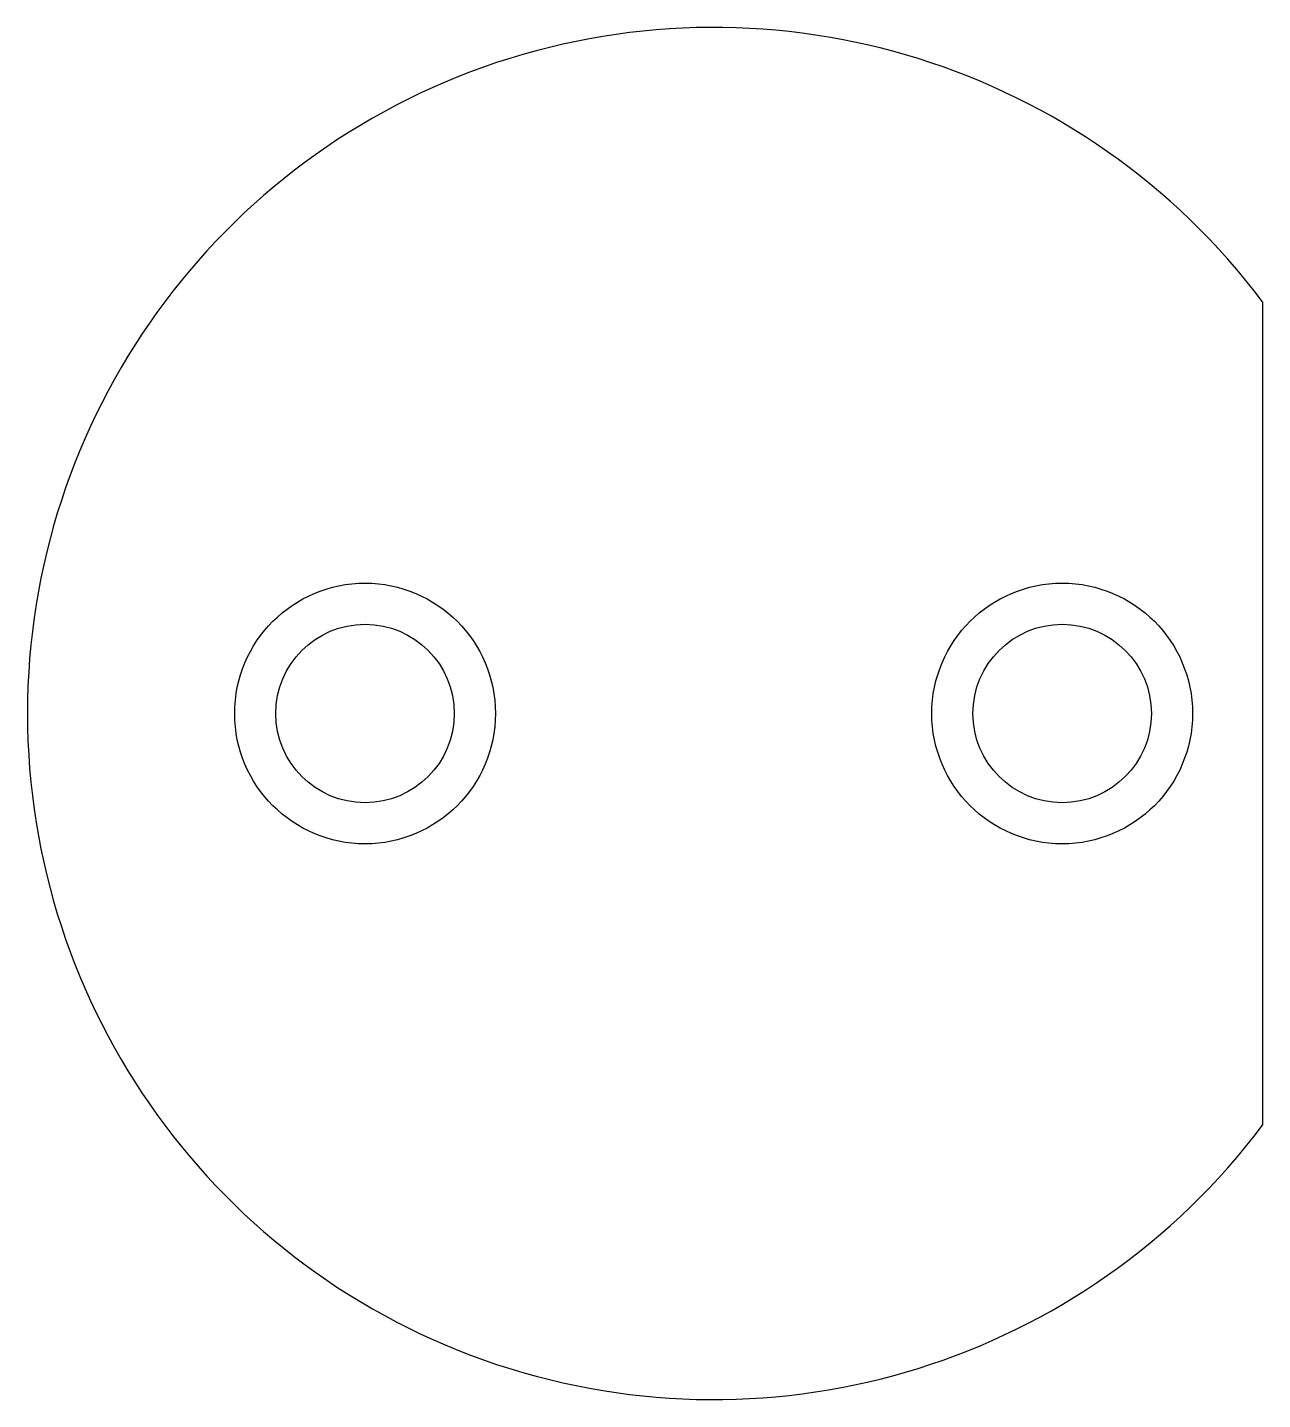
# Model space of a CAD drawing. Extents: x -5 to 4, y -5 to 5.
import ezdxf

# ---------------------------------------------------------------- set-up
doc = ezdxf.new("R2010")
doc.units = 0
doc.layers.add('粗实线层', color=7, linetype='CONTINUOUS')

msp = doc.modelspace()

# ---------------------------------------------------------------- linework, layer by layer
at = {"layer": '粗实线层'}
msp.add_line((4, 3), (4, -3), dxfattribs=at)
for centre, radius in [((-2.54, 0), 0.95), ((2.54, 0), 0.95), ((-2.54, 0), 0.65), ((2.54, 0), 0.65)]:
    msp.add_circle(centre, radius, dxfattribs=at)
msp.add_arc((0, 0), 5, 36.8699, 323.1301, dxfattribs=at)

doc.saveas('drawing.dxf')
